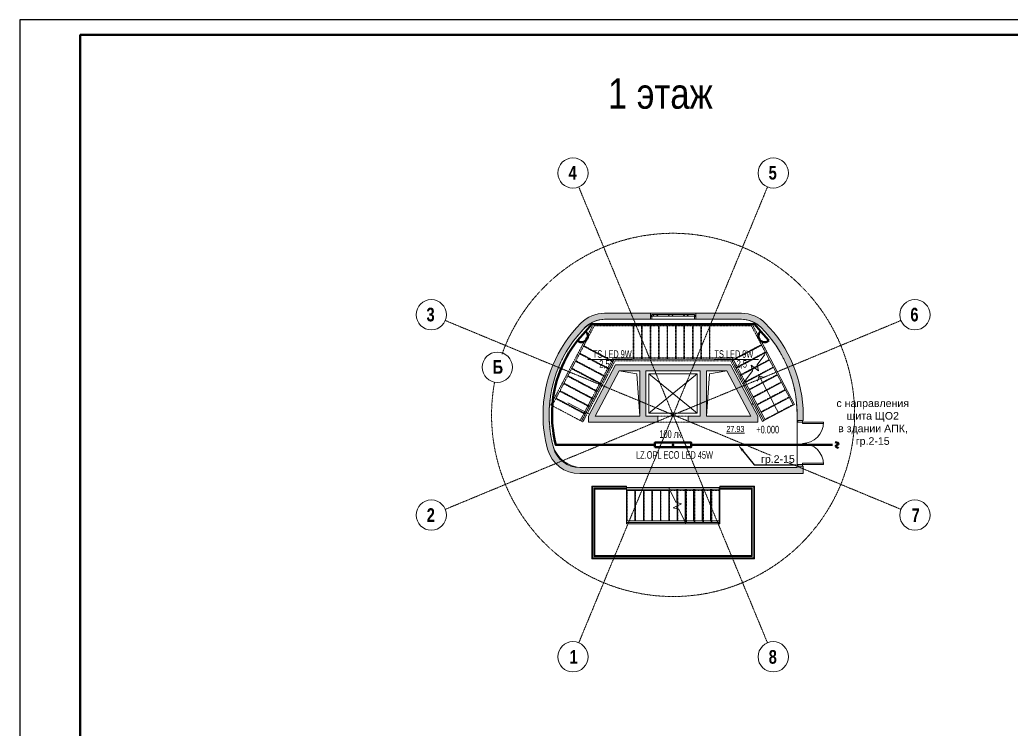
# Model space of a CAD drawing. Header units: millimetres. Extents: x 223 to 163467, y -12002 to 99672.
# Drawn here: x 76585 to 109357, y 76233 to 99672 of the extents above; entities that cross this region are included whole.
import ezdxf
from ezdxf import colors
from ezdxf.entities.mleader import LeaderData, LeaderLine
from ezdxf.math import Vec2, Vec3

# ---------------------------------------------------------------- set-up
doc = ezdxf.new("R2010")
doc.units = ezdxf.units.MM
for name, pattern in [('HIDDEN2', [0.1875, 0.125, -0.0625]), ('Осевая', [29.999999, 12, -6, 6, -6]), ('Сверху', [3.96875, 2.38125, -1.5875])]:
    doc.linetypes.add(name, pattern=pattern)
for name, color, linetype, lineweight in [('!razmer svet', 20, 'Continuous', 0), ('_Сверху_ - Верхние поручни', 7, 'Сверху', 5), ('A-AREA', 7, 'Continuous', 9), ('A-AREA-IDEN', 7, 'Continuous', 9), ('A-DETL-GENF', 7, 'Continuous', 9), ('A-DETL-MEDM', 7, 'Continuous', 18), ('A-DOOR', 7, 'Continuous', 9), ('A-DOOR-FRAM', 7, 'Continuous', 15), ('A-FLOR', 7, 'Continuous', 9), ('A-GLAZ-CURT', 7, 'Continuous', 9), ('A-GLAZ-CWMG', 7, 'Continuous', 9), ('A-WALL', 7, 'Continuous', 9), ('A-WALL-PATT', 7, 'Continuous', 18), ('G-ANNO-DIMS', 7, 'Continuous', 9), ('nadpisi', 84, 'Continuous', 13), ('S-GRID', 7, 'Continuous', 9), ('S-GRID-IDEN', 7, 'Continuous', 9), ('S-STRS', 7, 'Continuous', 9), ('S-STRS-ANNO', 7, 'Continuous', 5), ('S-STRS-MBND', 7, 'Сверху', 9), ('ав осв', 1, 'HIDDEN2', 40), ('Верхние поручни', 7, 'Continuous', 5), ('Ограждение', 7, 'Continuous', 9), ('Поручни', 7, 'Continuous', 5), ('раб осв', 7, 'Continuous', 40), ('Рамка', 7, 'Continuous', 40), ('ЭЛ.сети', 5, 'Continuous', 100)]:
    doc.layers.add(name, color=color, linetype=linetype, lineweight=lineweight)
doc.layers.add('AR_Text', color=7, linetype='Continuous')
doc.styles.add('Arial', font='ARIALN.TTF', dxfattribs={"width": 0.85, "height": 400})
doc.styles.add('Arial_1', font='ARIALN.TTF', dxfattribs={"height": 3.5})
doc.styles.add('Impact', font='ARIALN.TTF', dxfattribs={"height": 900})
doc.styles.add('ISOPEUR', font='ARIALN.TTF')
doc.styles.get("Standard").update_dxf_attribs({"font": 'ARIALN.TTF'})
doc.styles.add('STYLE2', font='ARIALN.TTF')

# ---------------------------------------------------------------- blocks, each defined once
blk = doc.blocks.new('Дверь-Проем - 1000 x 2500 мм-245607-1 этаж')
at = {"layer": 'A-DETL-GENF', "linetype": 'Сверху'}
for p, q in [((492, 100), (-508, 100)), ((-508, -100), (492, -100))]:
    blk.add_line(p, q, dxfattribs=at)
at = {"layer": 'A-DETL-GENF', "lineweight": 18}
for p, q in [((-508, 100), (-508, -100)), ((492, -100), (492, 100))]:
    blk.add_line(p, q, dxfattribs=at)
blk = doc.blocks.new('Тип верхнего поручня - Верхний поручень_Внутренний_-401058-1 этаж')
at = {"layer": '_Сверху_ - Верхние поручни'}
for p, q in [((703, -2328), (2359, -2328)), ((727, -2378), (2359, -2378)), ((2359, -2328), (2359, -2378))]:
    blk.add_line(p, q, dxfattribs=at)
at = {"layer": 'Верхние поручни'}
for p, q in [((-721, -2328), (-721, -2378)), ((-721, -2328), (703, -2328)), ((-721, -2378), (727, -2378)), ((727, -2378), (703, -2328))]:
    blk.add_line(p, q, dxfattribs=at)
blk = doc.blocks.new('Тип верхнего поручня - Верхний поручень_Внутренний_-401069-1 этаж')
at = {"layer": '_Сверху_ - Верхние поручни'}
for p, q in [((1192, -3377), (2359, -3377)), ((1216, -3427), (2359, -3427)), ((2359, -3377), (2359, -3427))]:
    blk.add_line(p, q, dxfattribs=at)
at = {"layer": 'Верхние поручни'}
for p, q in [((-721, -3377), (-721, -3427)), ((-721, -3377), (1192, -3377)), ((-721, -3427), (1216, -3427)), ((1216, -3427), (1192, -3377))]:
    blk.add_line(p, q, dxfattribs=at)
blk = doc.blocks.new('Тип верхнего поручня - Верхний поручень_Внутренний_-401659-1 этаж')
at = {"layer": 'Верхние поручни'}
for p, q in [((1192, -3377), (2339, -3377)), ((2339, -3427), (1216, -3427)), ((2339, -3377), (2339, -3427))]:
    blk.add_line(p, q, dxfattribs=at)
blk = doc.blocks.new('Тип верхнего поручня - Верхний поручень_Внутренний_-V73-1 этаж')
at = {"layer": 'Верхние поручни'}
for p, q in [((1192, -3377), (2339, -3377)), ((1216, -3427), (2339, -3427)), ((2339, -3377), (2339, -3427))]:
    blk.add_line(p, q, dxfattribs=at)
blk = doc.blocks.new('Ограждение - Ограждение-401769-1 этаж')
at = {"layer": 'Поручни'}
for p, q in [((-721, -2228), (-1871, -2228)), ((-1871, -2228), (-1846, -2253)), ((-1871, -2228), (-1871, -4628)), ((-721, -2228), (-721, -2253)), ((2359, -2253), (2359, -2228)), ((3509, -2228), (2359, -2228)), ((3509, -2228), (3484, -2253)), ((3509, -4628), (3509, -2228)), ((-1796, -2303), (-1771, -2328)), ((-1771, -2328), (-721, -2328)), ((-1771, -4528), (-1771, -2328)), ((-721, -2303), (-721, -2328)), ((2359, -2328), (2359, -2303)), ((2359, -2328), (3409, -2328)), ((3434, -2303), (3409, -2328)), ((3409, -2328), (3409, -4528)), ((-1796, -4553), (-1771, -4528)), ((3409, -4528), (-1771, -4528)), ((3434, -4553), (3409, -4528)), ((-1871, -4628), (-1846, -4603)), ((-1871, -4628), (3509, -4628)), ((3509, -4628), (3484, -4603))]:
    blk.add_line(p, q, dxfattribs=at)
blk = doc.blocks.new('Тип верхнего поручня - Верхний поручень_Внутренний_-401776-1 этаж')
at = {"layer": 'Верхние поручни'}
for p, q in [((-1846, -2253), (-721, -2253)), ((-1846, -4603), (-1846, -2253)), ((-721, -2253), (-721, -2303)), ((2359, -2303), (2359, -2253)), ((2359, -2253), (3484, -2253)), ((3484, -2253), (3484, -4603)), ((-721, -2303), (-1796, -2303)), ((-1796, -2303), (-1796, -4553)), ((3434, -2303), (2359, -2303)), ((3434, -4553), (3434, -2303)), ((-1796, -4553), (3434, -4553)), ((3484, -4603), (-1846, -4603))]:
    blk.add_line(p, q, dxfattribs=at)
blk = doc.blocks.new('Тип верхнего поручня - Верхний поручень_Внутренний_-V74-1 этаж')
at = {"layer": 'Верхние поручни'}
for p, q in [((-1846, -2253), (-1846, -4603)), ((-721, -2253), (-1846, -2253)), ((-721, -2303), (-721, -2253)), ((2359, -2303), (2359, -2253)), ((3484, -2253), (2359, -2253)), ((3484, -4603), (3484, -2253)), ((-1796, -2303), (-1796, -4553)), ((-721, -2303), (-1796, -2303)), ((3434, -2303), (2359, -2303)), ((3434, -4553), (3434, -2303)), ((-1796, -4553), (3434, -4553)), ((-1846, -4603), (3484, -4603))]:
    blk.add_line(p, q, dxfattribs=at)
blk = doc.blocks.new('Дверь-Наружная-Двойная-Две_Свет - 1800 x 2100 мм-386183-1 этаж')
at = {"layer": 'A-DOOR', "lineweight": 13}
for p, q in [((-700, 81.35), (-700, 781.35)), ((-700, 781.35), (-655, 781.35)), ((-655, 781.35), (-655, 81.35)), ((700, 781.35), (655, 781.35)), ((655, 781.35), (655, 81.35)), ((700, 81.35), (700, 781.35)), ((-655, 81.35), (-700, 81.35)), ((655, 81.35), (700, 81.35))]:
    blk.add_line(p, q, dxfattribs=at)
at = {"layer": 'A-DOOR'}
for centre, start, end in [((-700, 81.35), 0, 90), ((700, 81.35), 90, 180)]:
    blk.add_arc(centre, 700, start, end, dxfattribs=at)
at = {"layer": 'A-DOOR-FRAM'}
for p, q in [((-700, 81.35), (-750, 81.35)), ((-750, 81.35), (-750, -68.65)), ((-700, -68.65), (-700, 81.35)), ((700, 81.35), (700, -68.65)), ((750, 81.35), (700, 81.35)), ((750, -68.65), (750, 81.35)), ((-750, -68.65), (-700, -68.65)), ((700, -68.65), (750, -68.65))]:
    blk.add_line(p, q, dxfattribs=at)
blk = doc.blocks.new('Тип верхнего поручня - Верхний поручень_Внутренний_-441485-1 этаж')
at = {"layer": '_Сверху_ - Верхние поручни'}
for p, q in [((-1156, 2013), (-1206, 1919)), ((-481, 2013), (-1156, 2013)), ((2319, 2013), (-481, 2013)), ((2778, 2013), (2319, 2013)), ((2818, 1936), (2778, 2013)), ((-1206, 1919), (-2253, -61)), ((-1162, 1895), (-2209, -85)), ((-1126, 1963), (-1162, 1895)), ((-481, 1963), (-1126, 1963)), ((2319, 1963), (-481, 1963)), ((2748, 1963), (2319, 1963)), ((2774, 1913), (2748, 1963)), ((3156, 1191), (2774, 1913)), ((3189, 1235), (2818, 1936)), ((-2209, -85), (-2253, -61))]:
    blk.add_line(p, q, dxfattribs=at)
at = {"layer": 'Верхние поручни'}
for p, q in [((3189, 1235), (3156, 1191)), ((3821, -67), (3156, 1191)), ((3866, -44), (3189, 1235)), ((3821, -67), (3866, -44))]:
    blk.add_line(p, q, dxfattribs=at)
blk = doc.blocks.new('Системная панель - Сплошная-436271-1 этаж')
at = {"layer": 'A-GLAZ-CURT'}
h = blk.add_hatch(dxfattribs=at)
h.set_pattern_fill('FP_10', color=256, style=0, pattern_type=2)
h.set_pattern_definition([(45, (-819.5, -3415.97), (-251.447, 251.447), []), (45, (-819.5, -3034.97), (-251.447, 251.447), [])])
h.paths.add_polyline_path([(706, -25), (706, 25), (-706, 25), (-706, -25), (69, -25)], flags=0)
at = {"layer": 'A-GLAZ-CURT', "lineweight": 13}
for p, q in [((706, 25), (-706, 25)), ((-706, 25), (-706, -25)), ((706, -25), (706, 25)), ((-706, -25), (706, -25))]:
    blk.add_line(p, q, dxfattribs=at)
blk = doc.blocks.new('Rectangular Mullion - Mullion_Vertical-45mm-Steelbuilt_2_6875in_Detail-8_TGP-417666-1 этаж')
at = {"layer": 'A-GLAZ-CWMG', "lineweight": 18}
for p, q in [((-44, 57), (-44, 122)), ((-32, 57), (-44, 57)), ((-44, 0), (-44, 17)), ((-44, 17), (-32, 17)), ((0, 0), (-44, 0)), ((-41, 125), (-3, 125)), ((-32, 17), (-32, 57)), ((0, 57), (-13, 57)), ((-13, 57), (-13, 17)), ((-13, 17), (0, 17)), ((0, 122), (0, 57)), ((0, 17), (0, 0))]:
    blk.add_line(p, q, dxfattribs=at)
for centre, radius, start, end in [((-41, 122), 3.17, 90, 180), ((-3, 122), 3.18, 360, 90)]:
    blk.add_arc(centre, radius, start, end, dxfattribs=at)
blk = doc.blocks.new('Rectangular Mullion - Mullion_Vertical-45mm-Steelbuilt_2_6875in_Detail-8_TGP-417669-1 этаж')
at = {"layer": 'A-GLAZ-CWMG', "lineweight": 18}
for p, q in [((-44, 122), (-44, 57)), ((-44, 57), (-32, 57)), ((-32, 17), (-44, 17)), ((-44, 17), (-44, 0)), ((-44, 0), (0, 0)), ((-3, 125), (-41, 125)), ((-32, 57), (-32, 17)), ((-13, 17), (-13, 57)), ((-13, 57), (0, 57)), ((0, 17), (-13, 17)), ((0, 57), (0, 122)), ((0, 0), (0, 17))]:
    blk.add_line(p, q, dxfattribs=at)
for centre, start, end in [((-41, 122), 90, 180), ((-3, 122), 360, 90)]:
    blk.add_arc(centre, 3.17, start, end, dxfattribs=at)
blk = doc.blocks.new('Ось сетки - Семейство1-221475-1 этаж')
at = {"layer": 'S-GRID-IDEN'}
blk.add_circle((0, 0), 5, dxfattribs=at)
blk = doc.blocks.new('LZ.OPL ECO LED')
at = {"color": 0, "lineweight": 40, "ltscale": 100}
blk.add_point((-484367, 7962), dxfattribs=at)
at = {"layer": 'раб осв', "color": 5, "lineweight": 40}
blk.add_lwpolyline([(-484967, 7887), (-483767, 7887), (-483767, 8037), (-484967, 8037)], close=True, dxfattribs=at)
blk = doc.blocks.new('vetro18')
at = {"color": 5, "lineweight": 40, "ltscale": 100}
blk.add_line((2940345, 2020290), (2940345, 2020290), dxfattribs=at)
blk.add_lwpolyline([(2940345, 2020490), (2940345, 2020090)], dxfattribs=at)
blk.add_arc((2940331, 2020290), 200, 85.9972, 274.0028, dxfattribs=at)

msp = doc.modelspace()

# ---------------------------------------------------------------- hatches: boundary and pattern name
at = {"layer": 'A-WALL-PATT', "lineweight": 5, "true_color": 0xc0c0c0}
for points in [[(95278, 89512), (95353, 89579), (95436, 89638), (95524, 89687), (95618, 89726), (95715, 89754), (95815, 89771), (95915, 89776), (95915, 89976), (95807, 89971), (95701, 89955), (95596, 89929), (95494, 89892), (95396, 89846), (95303, 89790), (95217, 89726), (95137, 89653)], [(101085, 89512), (101226, 89653), (101146, 89726), (101059, 89790), (100967, 89846), (100869, 89892), (100767, 89929), (100662, 89955), (100555, 89971), (100447, 89976), (100447, 89776), (100548, 89771), (100648, 89754), (100745, 89726), (100838, 89687), (100927, 89638), (101009, 89579)], [(94081, 86617), (94087, 86831), (94104, 87044), (94132, 87257), (94171, 87468), (94221, 87676), (94281, 87881), (94353, 88083), (94435, 88281), (94527, 88475), (94629, 88663), (94741, 88846), (94862, 89023), (94992, 89193), (95131, 89356), (95278, 89512), (95137, 89653), (94982, 89490), (94836, 89319), (94700, 89140), (94573, 88955), (94455, 88763), (94348, 88566), (94252, 88363), (94166, 88155), (94091, 87943), (94027, 87728), (93975, 87509), (93934, 87288), (93905, 87065), (93887, 86841), (93881, 86617)], [(102481, 86617), (102476, 86841), (102458, 87065), (102429, 87288), (102388, 87509), (102335, 87728), (102272, 87943), (102197, 88155), (102111, 88363), (102014, 88566), (101907, 88763), (101790, 88955), (101663, 89140), (101526, 89319), (101381, 89490), (101226, 89653), (101085, 89512), (101232, 89356), (101371, 89193), (101501, 89023), (101622, 88846), (101740, 88653), (101836, 88475), (101928, 88281), (102011, 88079), (102081, 87881), (102142, 87676), (102192, 87468), (102231, 87257), (102259, 87044), (102276, 86831), (102281, 86617)], [(96402, 88077), (99961, 88077), (99855, 88277), (96281, 88277), (96176, 88077), (96337, 88077)], [(100981, 86577), (100081, 88277), (99855, 88277), (100754, 86577)], [(95608, 86577), (96402, 88077), (96176, 88077), (95382, 86577)], [(97281, 86577), (97281, 88077), (97081, 88077), (97081, 86577)], [(99281, 86577), (99281, 88077), (99081, 88077), (99081, 86577)], [(94032, 85488), (94225, 85540), (94174, 85752), (94133, 85966), (94105, 86182), (94087, 86399), (94081, 86617), (93881, 86617), (93887, 86388), (93906, 86161), (93940, 85913), (93978, 85710)], [(95094, 84677), (95094, 84877), (94987, 84883), (94882, 84902), (94780, 84933), (94682, 84976), (94590, 85030), (94506, 85095), (94429, 85170), (94362, 85252), (94305, 85343), (94259, 85439), (94225, 85540), (94032, 85488), (94066, 85383), (94111, 85282), (94166, 85186), (94230, 85096), (94302, 85013), (94383, 84937), (94470, 84870), (94564, 84812), (94664, 84764), (94767, 84726), (94874, 84699), (94983, 84682)], [(102481, 84677), (102481, 84877), (95094, 84877), (95094, 84677), (100164, 84677)]]:
    msp.add_hatch(color=9, dxfattribs=at).paths.add_polyline_path(points, flags=0)
h = msp.add_hatch(color=9, dxfattribs=at)
h.paths.add_polyline_path([(100447, 89776), (100447, 89976), (98931, 89976), (98931, 89776), (100164, 89776)], flags=0)
h.paths.add_polyline_path([(97431, 89776), (97431, 89976), (95915, 89976), (95915, 89776), (96337, 89776)], flags=0)
h = msp.add_hatch(color=9, dxfattribs=at)
h.paths.add_polyline_path([(95381, 86377), (97681, 86377), (97681, 86577), (95381, 86577)], flags=0)
h.paths.add_polyline_path([(98681, 86377), (100981, 86377), (100981, 86577), (98681, 86577)], flags=0)
h = msp.add_hatch(color=9, dxfattribs=at)
h.paths.add_polyline_path([(102281, 84877), (102481, 84877), (102481, 84927), (102281, 84927), (102281, 84901)], flags=0)
h.paths.add_polyline_path([(102481, 86427), (102481, 86617), (102281, 86617), (102281, 86427), (102456, 86427)], flags=0)

# ---------------------------------------------------------------- linework, layer by layer
at = {"color": 0}
msp.add_lwpolyline([(76585, 40272), (160585, 40272), (160585, 99672), (76585, 99672)], close=True, dxfattribs=at)
at = {"layer": 'A-AREA'}
for p, q in [((94705, 87020), (95417, 86643)), ((100826, 86996), (100775, 86966))]:
    msp.add_line(p, q, dxfattribs=at)
at = {"layer": 'A-DETL-MEDM'}
for p, q in [((96981, 87977), (96402, 88077)), ((97081, 86577), (96981, 87977)), ((97381, 87977), (98981, 87977)), ((97381, 86677), (97381, 87977)), ((98981, 87977), (97381, 86677)), ((97381, 87977), (98981, 86677)), ((98981, 87977), (98981, 86677)), ((99281, 86577), (99381, 87977)), ((99381, 87977), (99961, 88077)), ((98981, 86677), (97381, 86677))]:
    msp.add_line(p, q, dxfattribs=at)
at = {"layer": 'A-FLOR'}
for p, q in [((100981, 86577), (100981, 86575)), ((100981, 86575), (100981, 86377)), ((102281, 84927), (102281, 86427)), ((99721, 84167), (99721, 83017)), ((99496, 83017), (98601, 83017)), ((99721, 83017), (99701, 83017))]:
    msp.add_line(p, q, dxfattribs=at)
for centre, radius, start, end in [((95957, 88776), 1000, 90, 134.8724), ((100405, 88776), 1000, 45.1276, 90), ((98181, 86617), 4100, 139.9451, 141.5124), ((98181, 86617), 4100, 136.9187, 138.489), ((98181, 86617), 4100, 41.4476, 43.1472), ((98181, 86617), 4100, 38.3686, 40.0496), ((98181, 86617), 4100, 145.9968, 147.5592), ((98181, 86617), 4100, 142.9711, 144.5358), ((98181, 86617), 4100, 35.2889, 36.9584), ((98181, 86617), 4100, 32.2081, 33.8712), ((98181, 86617), 4100, 152.0472, 153.6062), ((98181, 86617), 4100, 149.0221, 150.5827), ((98181, 86617), 4100, 29.126, 30.7868), ((98181, 86617), 4100, 26.0421, 27.7044), ((98181, 86617), 4100, 155.072, 156.6297), ((98181, 86617), 4100, 22.9556, 24.6233), ((98181, 86617), 4100, 161.1212, 162.6769), ((98181, 86617), 4100, 158.0967, 159.6533), ((98181, 86617), 4100, 19.8655, 21.5434), ((98181, 86617), 4100, 16.7695, 18.4643), ((98181, 86617), 4100, 167.1698, 168.7243), ((98181, 86617), 4100, 164.1456, 165.7006), ((98181, 86617), 4100, 13.6641, 15.3858), ((98181, 86617), 4100, 170.1939, 171.7481), ((98181, 86617), 4100, 10.5409, 12.3079), ((98181, 86617), 4100, 7.3786, 9.2305), ((98181, 86617), 4100, 176.2419, 177.7959), ((98181, 86617), 4100, 173.2179, 174.772), ((98181, 86617), 4100, 4.0992, 6.1533), ((98181, 86617), 4100, 179.2657, 180.8058), ((98181, 86617), 4100, 0, 3.0765), ((98181, 86617), 4100, 182.3246, 183.8534), ((98181, 86617), 4100, 185.3722, 186.901), ((98181, 86617), 4100, 188.4198, 189.9486), ((98181, 86617), 4100, 191.4674, 192.9962), ((95171, 85877), 1000, 195.2498, 270)]:
    msp.add_arc(centre, radius, start, end, dxfattribs=at)
at = {"layer": 'A-WALL', "lineweight": 18}
for p, q in [((97431, 89976), (95915, 89976)), ((97431, 89776), (97431, 89976)), ((100447, 89976), (98931, 89976)), ((98931, 89976), (98931, 89776)), ((95915, 89776), (97431, 89776)), ((98931, 89776), (100447, 89776)), ((96281, 88277), (95382, 86577)), ((100081, 88277), (96281, 88277)), ((100981, 86577), (100081, 88277)), ((95608, 86577), (96402, 88077)), ((96402, 88077), (97081, 88077)), ((97081, 88077), (97081, 86577)), ((97281, 88077), (99081, 88077)), ((97281, 86577), (97281, 88077)), ((99081, 88077), (99081, 86577)), ((99281, 88077), (99961, 88077)), ((99281, 86577), (99281, 88077)), ((99961, 88077), (100754, 86577)), ((95382, 86577), (95381, 86577)), ((95381, 86577), (95381, 86377)), ((97081, 86577), (95608, 86577)), ((97681, 86577), (97281, 86577)), ((99081, 86577), (98681, 86577)), ((100754, 86577), (99281, 86577)), ((100981, 86377), (100981, 86577)), ((102281, 86617), (102281, 86427)), ((102481, 86427), (102481, 86617)), ((95381, 86377), (97681, 86377)), ((98681, 86377), (100981, 86377)), ((102281, 86427), (102306, 86427)), ((102456, 86427), (102481, 86427)), ((102281, 84927), (102281, 84877)), ((102306, 84927), (102281, 84927)), ((102481, 84927), (102456, 84927)), ((102481, 84677), (102481, 84927)), ((102281, 84877), (95094, 84877)), ((95094, 84677), (102481, 84677))]:
    msp.add_line(p, q, dxfattribs=at)
at = {"layer": 'A-WALL'}
for p, q in [((97431, 89976), (98931, 89976)), ((98931, 89776), (97431, 89776))]:
    msp.add_line(p, q, dxfattribs=at)
at = {"layer": 'A-WALL', "lineweight": 18}
for centre, radius, start, end in [((95915, 88876), 1100, 90, 135.08), ((100447, 88876), 1100, 44.92, 90), ((98181, 86617), 4300, 135.08, 180), ((98181, 86617), 4100, 135.08, 180), ((95915, 88876), 900, 90, 135.08), ((100447, 88876), 900, 44.92, 90), ((98181, 86617), 4100, 0, 44.92), ((98181, 86617), 4300, 0, 44.92), ((98181, 86617), 4300, 180, 195.2203), ((98181, 86617), 4100, 180, 195.2203), ((95094, 85777), 900, 195.2203, 270), ((95094, 85777), 1100, 195.2203, 270)]:
    msp.add_arc(centre, radius, start, end, dxfattribs=at)
at = {"layer": 'S-GRID', "color": 174, "linetype": 'Осевая', "true_color": 0x0000a0}
for q in [(95062, 94148), (101301, 94148), (90650, 89736), (105713, 89736), (90650, 83497), (95062, 79086), (105713, 83497), (101301, 79086)]:
    msp.add_line((98181, 86617), q, dxfattribs=at)
msp.add_arc((98181, 86617), 6000, 169.5962, 160.4522, dxfattribs=at)
at = {"layer": 'S-STRS'}
for p, q in [((101370, 88426), (101250, 88653)), ((102199, 86965), (101283, 88697)), ((100573, 87688), (101501, 88179)), ((100795, 88122), (100883, 88169)), ((100972, 88216), (101370, 88426)), ((101501, 88179), (101370, 88426)), ((101632, 87931), (101501, 88179)), ((100704, 87441), (101632, 87931)), ((101762, 87684), (101632, 87931)), ((101139, 86404), (100484, 87641)), ((100528, 87664), (100517, 87685)), ((100659, 87417), (100528, 87664)), ((100835, 87193), (101762, 87684)), ((101893, 87436), (101762, 87684)), ((100790, 87170), (100659, 87417)), ((100966, 86946), (101893, 87436)), ((101097, 86698), (102024, 87189)), ((102024, 87189), (101893, 87436)), ((102155, 86941), (102024, 87189)), ((100921, 86922), (100790, 87170)), ((101052, 86675), (100921, 86922)), ((101227, 86451), (102155, 86941)), ((102155, 86941), (102199, 86965)), ((101183, 86427), (101052, 86675)), ((101139, 86404), (101183, 86427)), ((96641, 84217), (98042, 84217)), ((96641, 84167), (96921, 84167)), ((96641, 84116), (96641, 83117)), ((96921, 84167), (97201, 84167)), ((96921, 84116), (96921, 83117)), ((97201, 84167), (97481, 84167)), ((97201, 84116), (97201, 83117)), ((97481, 84167), (97761, 84167)), ((97481, 84116), (97481, 83117)), ((97761, 84167), (98041, 84167)), ((97761, 84116), (97761, 83117)), ((98041, 84167), (98065, 84167)), ((98041, 84116), (98041, 83117)), ((98042, 84217), (99701, 84217)), ((98065, 84167), (98301, 84167)), ((98301, 84167), (98581, 84167)), ((98301, 84167), (98301, 83722)), ((98581, 84167), (98861, 84167)), ((98581, 84167), (98581, 83117)), ((98861, 84167), (99141, 84167)), ((98861, 84167), (98861, 83117)), ((99141, 84167), (99421, 84167)), ((99141, 84167), (99141, 83117)), ((99421, 84167), (99701, 84167)), ((99421, 84167), (99421, 83117)), ((99701, 84167), (99701, 84217)), ((99701, 84167), (99701, 83117)), ((98301, 83607), (98301, 83521)), ((98321, 83717), (98321, 83617)), ((98321, 83516), (98321, 83117)), ((96641, 83067), (96641, 83017)), ((96641, 83067), (96921, 83067)), ((96641, 83017), (98601, 83017)), ((96921, 83067), (97201, 83067)), ((97201, 83067), (97481, 83067)), ((97481, 83067), (97761, 83067)), ((97761, 83067), (98041, 83067)), ((98041, 83067), (98321, 83067)), ((98321, 83067), (98578, 83067)), ((98578, 83067), (98581, 83067)), ((98581, 83067), (98861, 83067)), ((98861, 83067), (99141, 83067)), ((99141, 83067), (99421, 83067)), ((99421, 83067), (99701, 83067)), ((99496, 83017), (99701, 83017)), ((99701, 83017), (99701, 83067))]:
    msp.add_line(p, q, dxfattribs=at)
at = {"layer": 'S-STRS', "linetype": 'Сверху'}
for p, q in [((100563, 87706), (101491, 88197)), ((100790, 88142), (100866, 88183)), ((100967, 88236), (101360, 88444)), ((100694, 87458), (101622, 87949)), ((100825, 87211), (101753, 87702)), ((100956, 86963), (101884, 87454)), ((101087, 86716), (102015, 87207)), ((101218, 86468), (102146, 86959)), ((96661, 84116), (96661, 83117)), ((96941, 84116), (96941, 83117)), ((97221, 84116), (97221, 83117)), ((97501, 84116), (97501, 83117)), ((97781, 84116), (97781, 83117)), ((98061, 84116), (98061, 83117)), ((98321, 84167), (98321, 83717)), ((98601, 84167), (98601, 83117)), ((98881, 84167), (98881, 83117)), ((99161, 84167), (99161, 83117)), ((99441, 84167), (99441, 83117)), ((98321, 83617), (98321, 83516)), ((98341, 83712), (98341, 83626)), ((98341, 83511), (98341, 83117))]:
    msp.add_line(p, q, dxfattribs=at)
at = {"layer": 'S-STRS-ANNO'}
for p, q in [((101024, 87904), (100972, 87735)), ((101145, 87674), (101024, 87904)), ((101024, 87904), (101193, 87852)), ((101276, 87427), (101145, 87674)), ((101407, 87179), (101276, 87427)), ((101538, 86932), (101407, 87179)), ((101669, 86684), (101538, 86932))]:
    msp.add_line(p, q, dxfattribs=at)
at = {"layer": 'S-STRS-MBND'}
for p, q in [((95544, 89607), (95335, 89212)), ((95574, 89557), (95379, 89189)), ((96924, 89607), (95544, 89607)), ((96924, 89557), (95574, 89557)), ((96861, 88457), (96861, 89557)), ((96881, 88457), (96881, 89557)), ((96924, 89557), (96881, 89557)), ((99724, 89607), (96924, 89607)), ((99724, 89557), (96924, 89557)), ((97141, 88457), (97141, 89557)), ((97161, 88457), (97161, 89557)), ((97421, 88457), (97421, 89557)), ((97441, 88457), (97441, 89557)), ((97701, 88457), (97701, 89557)), ((97721, 88457), (97721, 89557)), ((97981, 88457), (97981, 89557)), ((98001, 88457), (98001, 89557)), ((98261, 88457), (98261, 89557)), ((98281, 88457), (98281, 89557)), ((98541, 88457), (98541, 89557)), ((98561, 88457), (98561, 89557)), ((98821, 88457), (98821, 89557)), ((98841, 88457), (98841, 89557)), ((99101, 88457), (99101, 89557)), ((99121, 88457), (99121, 89557)), ((99381, 88457), (99381, 89557)), ((99401, 88457), (99401, 89557)), ((100802, 89607), (99724, 89607)), ((100772, 89557), (99724, 89557)), ((101128, 88884), (100772, 89557)), ((101172, 88907), (100802, 89607)), ((95335, 89212), (94137, 86947)), ((95379, 89189), (94181, 86924)), ((96191, 88372), (95219, 88886)), ((96201, 88389), (95228, 88904)), ((100126, 88425), (101098, 88939)), ((100135, 88407), (101108, 88921)), ((101128, 88884), (101108, 88921)), ((101250, 88653), (101128, 88884)), ((101283, 88697), (101172, 88907)), ((96060, 88124), (95088, 88639)), ((96070, 88142), (95097, 88656)), ((100257, 88177), (101229, 88692)), ((100266, 88159), (101239, 88674)), ((95808, 87647), (94836, 88161)), ((95929, 87877), (94957, 88391)), ((95939, 87894), (94966, 88409)), ((96236, 88457), (95153, 86409)), ((96266, 88407), (95197, 86386)), ((96293, 88457), (96236, 88457)), ((96266, 88407), (96924, 88407)), ((96293, 88457), (96924, 88457)), ((96924, 88457), (96881, 88457)), ((99724, 88457), (96924, 88457)), ((99724, 88407), (96924, 88407)), ((99724, 88457), (100109, 88457)), ((99724, 88407), (100079, 88407)), ((100079, 88407), (100111, 88346)), ((100109, 88457), (100155, 88369)), ((100484, 87641), (100111, 88346)), ((100155, 88369), (100135, 88407)), ((100517, 87685), (100155, 88369)), ((100866, 88183), (100967, 88236)), ((100883, 88169), (100972, 88216)), ((95668, 87382), (94695, 87896)), ((95677, 87399), (94705, 87914)), ((95799, 87629), (94826, 88144)), ((100388, 87930), (100790, 88142)), ((100397, 87912), (100795, 88122)), ((95537, 87134), (94564, 87649)), ((95546, 87152), (94574, 87666)), ((95406, 86887), (94433, 87401)), ((95415, 86904), (94443, 87419)), ((94137, 86947), (94181, 86924)), ((95153, 86409), (94181, 86924)), ((95275, 86639), (94302, 87154)), ((95284, 86657), (94312, 87171)), ((95153, 86409), (95197, 86386)), ((98042, 84217), (99721, 84217)), ((98065, 84167), (99721, 84167)), ((98321, 84167), (98321, 83717)), ((98341, 84167), (98341, 83712)), ((98601, 84167), (98601, 83067)), ((98621, 84167), (98621, 83067)), ((98881, 84167), (98881, 83067)), ((98901, 84167), (98901, 83067)), ((99161, 84167), (99161, 83067)), ((99181, 84167), (99181, 83067)), ((99441, 84167), (99441, 83067)), ((99461, 84167), (99461, 83067)), ((99721, 84167), (99721, 84217)), ((99721, 84167), (99721, 83067)), ((98321, 83617), (98321, 83516)), ((98341, 83626), (98341, 83511)), ((98578, 83067), (99721, 83067)), ((98601, 83017), (99721, 83017)), ((99721, 83017), (99721, 83067))]:
    msp.add_line(p, q, dxfattribs=at)
at = {"layer": 'S-STRS-MBND', "linetype": 'Continuous'}
for p, q in [((101216, 88609), (100959, 88269)), ((101283, 88697), (101249, 88653)), ((100759, 88263), (100808, 88070)), ((101008, 88075), (100759, 88263)), ((100959, 88269), (101008, 88075)), ((100808, 88070), (100551, 87730)), ((100518, 87686), (100484, 87641)), ((98065, 84166), (98042, 84217)), ((98269, 83730), (98088, 84116)), ((98180, 83551), (98463, 83683)), ((98463, 83683), (98269, 83730)), ((98374, 83503), (98180, 83551)), ((98554, 83117), (98374, 83503)), ((98601, 83017), (98578, 83067))]:
    msp.add_line(p, q, dxfattribs=at)
at = {"layer": 'ав осв', "linetype": 'ByBlock', "lineweight": 40, "ltscale": 500}
msp.add_spline([(103539, 85718), (103651, 85660), (103554, 85586), (103651, 85522)], degree=3, dxfattribs=at)
at = {"layer": 'раб осв', "color": 0, "lineweight": 40}
for points in [[(95282, 89378), (95490, 89617), (95490, 89617), (95490, 89617), (100873, 89617), (101081, 89378)], [(97581, 85627), (94303, 85627), (94303, 85627), (94303, 85627), (94303, 85627)], [(98781, 85627), (102456, 85627), (103456, 85627)]]:
    msp.add_lwpolyline(points, dxfattribs=at)
msp.add_lwpolyline([(95019, 89076, 0.170026), (94181, 86617, 0.06105), (94303, 85627)], format="xyb", dxfattribs=at)
at = {"layer": 'раб осв', "color": 0, "lineweight": 0}
for points in [[(96824, 88447), (95359, 88447)], [(99539, 88447), (101003, 88447)]]:
    msp.add_lwpolyline(points, dxfattribs=at)
at = {"layer": 'Рамка'}
msp.add_lwpolyline([(78585, 40772), (160085, 40772), (160085, 99172), (78585, 99172)], close=True, dxfattribs=at)

# ---------------------------------------------------------------- block references
at = {"layer": 'A-DOOR'}
msp.add_blockref('Дверь-Проем - 1000 x 2500 мм-245607-1 этаж', (98190, 86477), dxfattribs=at)
at = {"layer": 'A-DOOR', "rotation": 269.9999999999999}
msp.add_blockref('Дверь-Наружная-Двойная-Две_Свет - 1800 x 2100 мм-386183-1 этаж', (102375, 85677), dxfattribs=at)
at = {"layer": 'A-GLAZ-CURT'}
msp.add_blockref('Системная панель - Сплошная-436271-1 этаж', (98181, 89910), dxfattribs=at)
at = {"layer": 'A-GLAZ-CWMG', "rotation": 180}
msp.add_blockref('Rectangular Mullion - Mullion_Vertical-45mm-Steelbuilt_2_6875in_Detail-8_TGP-417669-1 этаж', (97431, 89910), dxfattribs=at)
at = {"layer": 'A-GLAZ-CWMG', "extrusion": (0, 0, -1), "rotation": 180}
msp.add_blockref('Rectangular Mullion - Mullion_Vertical-45mm-Steelbuilt_2_6875in_Detail-8_TGP-417666-1 этаж', (-98931, 89910), dxfattribs=at)
at = {"layer": 'S-GRID-IDEN'}
for p, xscale, yscale, zscale, rotation in [((94871, 94610), 99.99999999999993, 99.99999999999993, 99.99999999999993, 22.49999999999957), ((101492, 94610), 99.99999999999994, 99.99999999999994, 99.99999999999994, 337.5000000000002), ((90188, 89927), 99.99999999999994, 99.99999999999994, 99.99999999999994, 67.50000000000011), ((106174, 89927), 99.99999999999993, 99.99999999999993, 99.99999999999993, 292.5000000000003), ((92370, 88192), 99.99999999999994, 99.99999999999994, 99.99999999999994, 349.5962060275399), ((90188, 83306), 99.99999999999991, 99.99999999999991, 99.99999999999991, 112.5000000000002), ((106174, 83306), 99.99999999999993, 99.99999999999993, 99.99999999999993, 247.5), ((94871, 78624), 99.99999999999994, 99.99999999999994, 99.99999999999994, 157.5000000000005), ((101492, 78624), 99.99999999999994, 99.99999999999994, 99.99999999999994, 202.4999999999993)]:
    msp.add_blockref('Ось сетки - Семейство1-221475-1 этаж', p, dxfattribs=dict(at, xscale=xscale, yscale=yscale, zscale=zscale, rotation=rotation))
at = {"layer": 'Верхние поручни'}
for name in ['Тип верхнего поручня - Верхний поручень_Внутренний_-441485-1 этаж', 'Тип верхнего поручня - Верхний поручень_Внутренний_-401776-1 этаж', 'Тип верхнего поручня - Верхний поручень_Внутренний_-V74-1 этаж', 'Тип верхнего поручня - Верхний поручень_Внутренний_-401058-1 этаж', 'Тип верхнего поручня - Верхний поручень_Внутренний_-401069-1 этаж', 'Тип верхнего поручня - Верхний поручень_Внутренний_-401659-1 этаж', 'Тип верхнего поручня - Верхний поручень_Внутренний_-V73-1 этаж']:
    msp.add_blockref(name, (97362, 86494), dxfattribs=at)
at = {"layer": 'Ограждение'}
msp.add_blockref('Ограждение - Ограждение-401769-1 этаж', (97362, 86494), dxfattribs=at)
at = {"layer": 'раб осв', "color": 0, "lineweight": 40, "ltscale": 100, "xscale": -1, "rotation": 318.9373350894784}
msp.add_blockref('vetro18', (985050, -3365520), dxfattribs=at)
at = {"layer": 'раб осв', "color": 0, "lineweight": 40, "ltscale": 100, "rotation": 41.06266491052162}
msp.add_blockref('vetro18', (-788687, -3365520), dxfattribs=at)
at = {"layer": 'раб осв', "color": 0, "lineweight": 40}
msp.add_blockref('LZ.OPL ECO LED', (582548, 77665), dxfattribs=at)

# ---------------------------------------------------------------- texts
at = {"layer": '!razmer svet', "color": 72, "insert": (103227, 87129), "char_height": 250, "attachment_point": 1}
msp.add_mtext_dynamic_manual_height_columns('\\pi355.34144;{\\fArial|b0|i0|c204|p34;\\C7;с направления \\P\\pi692.99492;щита ЩО2 \\P\\pi409.74117;в здании АПК, \\P\\pi995.0072;гр.2-15}', width=3070.51, gutter_width=12.5, heights=[0], dxfattribs=at)
at = {"layer": 'A-AREA-IDEN', "insert": (99943, 86251), "char_height": 200, "width": 735.95, "attachment_point": 1, "style": 'Arial_1'}
msp.add_mtext('\\L27.93', dxfattribs=at)
at = {"layer": 'AR_Text', "style": 'STYLE2'}
msp.add_text('1 этаж', height=1000, dxfattribs=at).set_placement((96025, 96735))
at = {"layer": 'G-ANNO-DIMS', "lineweight": 25, "insert": (100934, 86256), "char_height": 250, "width": 1033.81, "attachment_point": 1, "line_spacing_factor": 0.925626, "style": 'Arial'}
msp.add_mtext('+0.000', dxfattribs=at)
at = {"layer": 'nadpisi', "color": 7, "char_height": 250, "style": 'Arial'}
for s, insert, width, attachment_point in [('TS LED 9W', (96814, 88754), 2573.76, 3), ('TS LED 9W', (99549, 88754), 2573.76, 1), ('2,5', (95743, 88428), 1402.07, 1), ('2,5', (100620, 88428), 1402.07, 3), ('100 лк', (97728, 86107), 1402.07, 1), ('LZ.OPL ECO LED 45W ', (98229, 85292), 4071.74, 5)]:
    msp.add_mtext(s, dxfattribs=dict(at, insert=insert, width=width, attachment_point=attachment_point))
at = {"layer": 'S-GRID-IDEN', "char_height": 450, "attachment_point": 1, "style": 'Impact'}
for s, insert, width in [('\\fImpact|b0|i0|c204|p34|;4', (94726, 94844), 336.71), ('\\fImpact|b0|i0|c204|p34|;5', (101339, 94844), 368.78), ('\\fImpact|b0|i0|c204|p34|;3', (90030, 90159), 360.76), ('\\fImpact|b0|i0|c204|p34|;6', (106025, 90158), 368.78), ('\\fImpact|b0|i0|c204|p34|;Б', (92213, 88427), 376.79), ('\\fImpact|b0|i0|c204|p34|;2', (90037, 83532), 344.73), ('\\fImpact|b0|i0|c204|p34|;7', (106068, 83531), 264.56), ('\\fImpact|b0|i0|c204|p34|;1', (94759, 78846), 256.54), ('\\fImpact|b0|i0|c204|p34|;8', (101342, 78846), 360.76)]:
    msp.add_mtext(s, dxfattribs=dict(at, insert=insert, width=width))

# ---------------------------------------------------------------- next in the draw order: leaders
at = {"layer": 'ЭЛ.сети', "color": 0, "lineweight": 5}
ml = msp.add_multileader_mtext('Standard', dxfattribs=at)
ml.set_content('{\\fArial|b0|i0|c204|p34;гр.2-15}', style='ISOPEUR')
ml.set_leader_properties()
ml.build(insert=Vec2(0, 0))
ml.multileader.update_dxf_attribs({"text_left_attachment_type": 6, "text_right_attachment_type": 6, "dogleg_length": 100, "arrow_head_size": 250})
ctx = ml.context
ctx.base_point, ctx.char_height, ctx.arrow_head_size, ctx.landing_gap_size, ctx.plane_origin, ctx.plane_x_axis, ctx.plane_y_axis = Vec3(101050, 84962), 250, 250, 37.4, Vec3(41406, 127482), Vec3(0.999998, 0.001769), Vec3(-0.001769, 0.999998)
ctx.left_attachment, ctx.right_attachment = 6, 6
notes = []
notes.append((ctx, [(0, (1, 1, 0), (100863, 84962), (0.999998, 0.001769), 187, [(0, [(100332, 85627)], 0, [])])]))
ctx.mtext.insert, ctx.mtext.text_direction, ctx.mtext.rotation, ctx.mtext.line_spacing_factor, ctx.mtext.flow_direction = Vec3(101087, 85282), Vec3(0.999998, 0.001769), 0.001769, 0.8, 5
ctx.mtext.has_bg_fill, ctx.mtext.bg_color, ctx.mtext.bg_scale_factor, ctx.mtext.bg_transparency, ctx.mtext.use_window_bg_color = 1, -1073741824, 1, 0, 1
for ctx, leaders in notes:
    for number, flags, end, landing, length, lines in leaders:
        leader = LeaderData()
        leader.index, (leader.has_last_leader_line, leader.has_dogleg_vector, leader.attachment_direction) = number, flags
        leader.last_leader_point, leader.dogleg_vector, leader.dogleg_length = Vec3(end), Vec3(landing), length
        for number, points, colour, breaks in lines:
            line = LeaderLine()
            line.index, line.vertices, line.color, line.breaks = number, Vec3.list(points), colors.encode_raw_color(colour), breaks
            leader.lines.append(line)
        ctx.leaders.append(leader)

doc.saveas('drawing.dxf')
